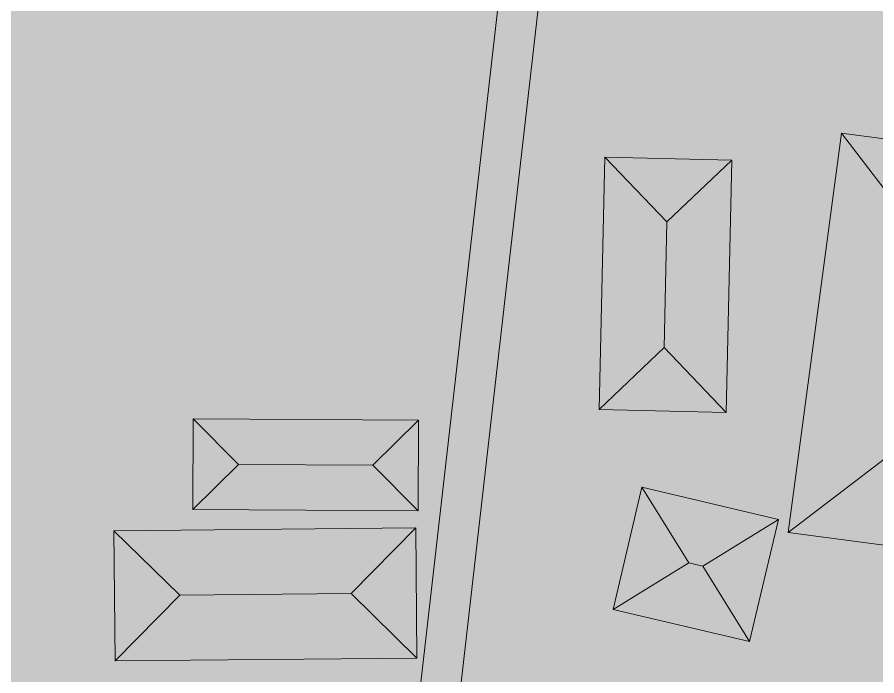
# Model space of a CAD drawing. Header units: metres. Extents: x 305909 to 307171, y 9156037 to 9156671.
# Drawn here: x 306593 to 306657.2, y 9156256.3 to 9156305.6 of the extents above; entities that cross this region are included whole.
import ezdxf

# ---------------------------------------------------------------- set-up
doc = ezdxf.new("R2010")
doc.units = ezdxf.units.M
for name, color, linetype, lineweight, true_color in [('B-BANGUNAN_PERMUKIMAN', 7, 'Continuous', 13, 0xf0cd8c), ('B-BAYANGAN', 7, 'Continuous', 0, 0x76786c), ('J-PERKERASAN_JALAN', 7, 'Continuous', 9, 0x989896)]:
    doc.layers.add(name, color=color, linetype=linetype, lineweight=lineweight, true_color=true_color)
doc.layers.add('G-PERKERASAN', color=7, linetype='Continuous')

msp = doc.modelspace()

# ---------------------------------------------------------------- hatches: boundary and pattern name
at = {"layer": 'B-BANGUNAN_PERMUKIMAN', "true_color": 0xee9467}
h = msp.add_hatch(color=21, dxfattribs=at)
h.dxf.hatch_style = 1
h.paths.add_polyline_path([(306660.07, 9156289.639), (306657.805, 9156272.606), (306650.547, 9156267.052), (306654.516, 9156296.896), (306660.07, 9156289.639)])
at = {"layer": 'B-BANGUNAN_PERMUKIMAN', "true_color": 0xe89064}
h = msp.add_hatch(color=33, dxfattribs=at)
h.dxf.hatch_style = 1
h.paths.add_polyline_path([(306660.07, 9156289.639), (306654.516, 9156296.896), (306654.516, 9156296.897), (306667.328, 9156295.193), (306660.07, 9156289.639)])
at = {"layer": 'B-BANGUNAN_PERMUKIMAN', "true_color": 0xec9366}
h = msp.add_hatch(color=33, dxfattribs=at)
h.dxf.hatch_style = 1
h.paths.add_polyline_path([(306636.864, 9156295.103), (306641.495, 9156290.252), (306641.277, 9156280.861), (306636.425, 9156276.229), (306636.864, 9156295.103)])
at = {"layer": 'B-BANGUNAN_PERMUKIMAN', "true_color": 0xeb9266}
h = msp.add_hatch(color=33, dxfattribs=at)
h.dxf.hatch_style = 1
h.paths.add_polyline_path([(306641.495, 9156290.252), (306636.864, 9156295.103), (306646.347, 9156294.883), (306641.495, 9156290.252)])
at = {"layer": 'B-BANGUNAN_PERMUKIMAN', "true_color": 0xbb7451}
h = msp.add_hatch(color=23, dxfattribs=at)
h.dxf.hatch_style = 1
h.paths.add_polyline_path([(306641.277, 9156280.861), (306641.495, 9156290.252), (306646.347, 9156294.883), (306646.347, 9156294.883), (306645.908, 9156276.009), (306641.277, 9156280.861)])
at = {"layer": 'B-BANGUNAN_PERMUKIMAN', "true_color": 0xbc7551}
h = msp.add_hatch(color=23, dxfattribs=at)
h.dxf.hatch_style = 1
h.paths.add_polyline_path([(306641.277, 9156280.861), (306645.908, 9156276.009), (306645.908, 9156276.009), (306636.425, 9156276.229), (306641.277, 9156280.861)])
at = {"layer": 'B-BANGUNAN_PERMUKIMAN', "true_color": 0xec9366}
h = msp.add_hatch(color=33, dxfattribs=at)
h.dxf.hatch_style = 1
h.paths.add_polyline_path([(306609.487, 9156272.134), (306606.077, 9156268.767), (306606.119, 9156275.544), (306609.487, 9156272.134)])
at = {"layer": 'B-BANGUNAN_PERMUKIMAN', "true_color": 0xeb9266}
h = msp.add_hatch(color=33, dxfattribs=at)
h.dxf.hatch_style = 1
h.paths.add_polyline_path([(306622.947, 9156275.438), (306619.537, 9156272.071), (306609.487, 9156272.134), (306606.119, 9156275.544), (306622.947, 9156275.438)])
at = {"layer": 'B-BANGUNAN_PERMUKIMAN', "true_color": 0xbb7451}
h = msp.add_hatch(color=23, dxfattribs=at)
h.dxf.hatch_style = 1
h.paths.add_polyline_path([(306619.537, 9156272.071), (306622.947, 9156275.438), (306622.904, 9156268.661), (306622.904, 9156268.661), (306619.537, 9156272.071)])
at = {"layer": 'B-BANGUNAN_PERMUKIMAN', "true_color": 0xbc7551}
h = msp.add_hatch(color=23, dxfattribs=at)
h.dxf.hatch_style = 1
h.paths.add_polyline_path([(306609.487, 9156272.134), (306619.537, 9156272.071), (306622.904, 9156268.661), (306606.077, 9156268.767), (306609.487, 9156272.134)])
at = {"layer": 'B-BANGUNAN_PERMUKIMAN', "true_color": 0xbf7753}
h = msp.add_hatch(color=23, dxfattribs=at)
h.dxf.hatch_style = 1
h.paths.add_polyline_path([(306657.805, 9156272.606), (306663.359, 9156265.348), (306650.547, 9156267.052), (306657.805, 9156272.606)])
at = {"layer": 'B-BANGUNAN_PERMUKIMAN', "true_color": 0xf09568}
h = msp.add_hatch(color=21, dxfattribs=at)
h.dxf.hatch_style = 1
h.paths.add_polyline_path([(306639.627, 9156270.432), (306639.627, 9156270.432), (306643.115, 9156264.79), (306637.473, 9156261.301), (306639.627, 9156270.432)])
at = {"layer": 'B-BANGUNAN_PERMUKIMAN', "true_color": 0xe58f63}
h = msp.add_hatch(color=33, dxfattribs=at)
h.dxf.hatch_style = 1
h.paths.add_polyline_path([(306644.181, 9156264.539), (306643.115, 9156264.79), (306639.627, 9156270.432), (306649.823, 9156268.027), (306649.823, 9156268.027), (306644.181, 9156264.539)])
at = {"layer": 'B-BANGUNAN_PERMUKIMAN', "true_color": 0xb7724f}
h = msp.add_hatch(color=35, dxfattribs=at)
h.dxf.hatch_style = 1
h.paths.add_polyline_path([(306644.181, 9156264.539), (306649.823, 9156268.027), (306647.669, 9156258.896), (306644.181, 9156264.539)])
at = {"layer": 'B-BANGUNAN_PERMUKIMAN', "true_color": 0xec9366}
h = msp.add_hatch(color=33, dxfattribs=at)
h.dxf.hatch_style = 1
h.paths.add_polyline_path([(306622.735, 9156267.395), (306622.735, 9156267.395), (306617.916, 9156262.485), (306605.103, 9156262.365), (306600.193, 9156267.183), (306622.735, 9156267.395)])
at = {"layer": 'B-BANGUNAN_PERMUKIMAN', "true_color": 0xeb9266}
h = msp.add_hatch(color=33, dxfattribs=at)
h.dxf.hatch_style = 1
h.paths.add_polyline_path([(306600.193, 9156267.183), (306605.103, 9156262.365), (306600.284, 9156257.455), (306600.193, 9156267.183)])
at = {"layer": 'B-BANGUNAN_PERMUKIMAN', "true_color": 0xbc7551}
h = msp.add_hatch(color=23, dxfattribs=at)
h.dxf.hatch_style = 1
h.paths.add_polyline_path([(306617.916, 9156262.485), (306622.735, 9156267.395), (306622.826, 9156257.666), (306617.916, 9156262.485)])
at = {"layer": 'B-BANGUNAN_PERMUKIMAN', "true_color": 0xc27854}
h = msp.add_hatch(color=23, dxfattribs=at)
h.dxf.hatch_style = 1
h.paths.add_polyline_path([(306637.473, 9156261.301), (306643.115, 9156264.79), (306644.181, 9156264.539), (306647.669, 9156258.896), (306637.473, 9156261.301)])
at = {"layer": 'B-BANGUNAN_PERMUKIMAN', "true_color": 0xbb7451}
h = msp.add_hatch(color=23, dxfattribs=at)
h.dxf.hatch_style = 1
h.paths.add_polyline_path([(306605.103, 9156262.365), (306617.916, 9156262.485), (306622.826, 9156257.666), (306622.826, 9156257.666), (306600.284, 9156257.455), (306605.103, 9156262.365)])
at = {"layer": 'B-BAYANGAN', "true_color": 0x76786c}
h = msp.add_hatch(color=8, dxfattribs=at)
h.dxf.hatch_style = 1
h.paths.add_polyline_path([(306668.078, 9156294.443), (306664.109, 9156264.598), (306651.297, 9156266.302), (306655.266, 9156296.147), (306668.078, 9156294.443)])
h = msp.add_hatch(color=8, dxfattribs=at)
h.dxf.hatch_style = 1
h.paths.add_polyline_path([(306647.097, 9156294.133), (306646.658, 9156275.259), (306637.175, 9156275.479), (306637.614, 9156294.353), (306647.097, 9156294.133)])
h = msp.add_hatch(color=8, dxfattribs=at)
h.dxf.hatch_style = 1
h.paths.add_polyline_path([(306623.697, 9156274.688), (306623.654, 9156267.911), (306606.827, 9156268.017), (306606.869, 9156274.794), (306623.697, 9156274.688)])
h = msp.add_hatch(color=8, dxfattribs=at)
h.dxf.hatch_style = 1
h.paths.add_polyline_path([(306650.573, 9156267.277), (306648.419, 9156258.146), (306638.223, 9156260.551), (306640.376, 9156269.682), (306650.573, 9156267.277)])
h = msp.add_hatch(color=8, dxfattribs=at)
h.dxf.hatch_style = 1
h.paths.add_polyline_path([(306623.576, 9156256.916), (306601.034, 9156256.705), (306600.942, 9156266.433), (306623.485, 9156266.645), (306623.576, 9156256.916)])
at = {"layer": 'G-PERKERASAN', "true_color": 0xe0ded9}
h = msp.add_hatch(color=254, dxfattribs=at)
h.dxf.hatch_style = 1
h.paths.add_polyline_path([(306927.367, 9156200.899), (306914.425, 9156199.401), (306871.946, 9156198.019), (306868.838, 9156144.144), (306843.973, 9156139.654), (306613.966, 9156113.407), (306520.721, 9156109.954), (306490.891, 9156113.339), (306490.891, 9156130.788), (306527.331, 9156127.935), (306527.76, 9156145.94), (306529.801, 9156231.677), (306512.264, 9156228.096), (306490.891, 9156230.233), (306490.891, 9156525.396), (306504.834, 9156523.084), (306572.178, 9156510.306), (306677.166, 9156490.276), (306781.809, 9156471.972), (306833.432, 9156467.309), (306884.355, 9156462.71), (306888.869, 9156462.302), (306927.367, 9156458.335), (306927.367, 9156401.733), (306880.738, 9156410.367), (306872.191, 9156289.958), (306880.063, 9156289.504), (306887.261, 9156399.075), (306927.367, 9156393.311), (306927.367, 9156281.994), (306926.264, 9156282.067), (306926.137, 9156271.641), (306927.367, 9156271.571), (306927.367, 9156261.486), (306927.056, 9156261.509), (306925.118, 9156229.109), (306925.062, 9156229.112), (306925.027, 9156228.301), (306925.75, 9156228.324), (306927.367, 9156240.415), (306927.367, 9156209.547), (306891.749, 9156208.374), (306886.184, 9156208.191), (306882.096, 9156208.056), (306881.637, 9156222), (306879.908, 9156222), (306879.787, 9156200), (306885.632, 9156200.303), (306885.601, 9156199.857), (306906.625, 9156201.392), (306908.7, 9156201.5), (306927.367, 9156203.76), (306927.367, 9156200.899)])
at = {"layer": 'J-PERKERASAN_JALAN', "true_color": 0xa8a8a6}
h = msp.add_hatch(color=253, dxfattribs=at)
h.dxf.hatch_style = 1
h.paths.add_polyline_path([(306644.846, 9156210.245), (306626.618, 9156213.667), (306626.505, 9156213.691), (306626.174, 9156213.794), (306626.172, 9156213.789), (306625.862, 9156213.883), (306625.354, 9156213.968), (306624.838, 9156213.986), (306624.325, 9156213.939), (306623.822, 9156213.825), (306623.337, 9156213.648), (306622.88, 9156213.41), (306622.457, 9156213.116), (306622.075, 9156212.769), (306621.729, 9156212.411), (306621.668, 9156212.351), (306621.539, 9156212.238), (306621.471, 9156212.187), (306607.409, 9156201.912), (306607.349, 9156201.87), (306607.224, 9156201.792), (306607.159, 9156201.757), (306606.505, 9156201.413), (306606.073, 9156201.15), (306605.678, 9156200.835), (306605.326, 9156200.473), (306605.023, 9156200.069), (306604.772, 9156199.631), (306604.579, 9156199.164), (306604.447, 9156198.676), (306604.376, 9156198.176), (306604.37, 9156197.671), (306604.835, 9156188.419), (306604.833, 9156188.296), (306604.711, 9156188.282), (306601.976, 9156188.144), (306601.853, 9156188.146), (306601.839, 9156188.268), (306601.453, 9156195.94), (306601.389, 9156196.479), (306601.253, 9156197.005), (306601.046, 9156197.507), (306600.773, 9156197.977), (306600.44, 9156198.406), (306600.051, 9156198.785), (306599.614, 9156199.108), (306599.138, 9156199.369), (306598.63, 9156199.563), (306598.101, 9156199.687), (306597.561, 9156199.737), (306556.9, 9156200.778), (306556.778, 9156200.789), (306556.773, 9156200.912), (306556.843, 9156203.649), (306556.854, 9156203.772), (306556.977, 9156203.777), (306601.303, 9156202.643), (306601.811, 9156202.662), (306602.313, 9156202.746), (306602.8, 9156202.893), (306603.265, 9156203.1), (306605.437, 9156204.241), (306605.937, 9156204.552), (306619.355, 9156214.356), (306619.871, 9156214.805), (306619.929, 9156214.865), (306620.277, 9156215.277), (306620.566, 9156215.733), (306620.792, 9156216.223), (306620.949, 9156216.74), (306621.036, 9156217.273), (306621.05, 9156217.812), (306620.991, 9156218.349), (306620.86, 9156218.873), (306620.66, 9156219.374), (306620.65, 9156219.397), (306620.581, 9156219.576), (306620.533, 9156219.762), (306620.514, 9156219.87), (306620.144, 9156222.417), (306620.131, 9156222.52), (306620.123, 9156222.729), (306620.127, 9156222.833), (306620.339, 9156226.114), (306620.342, 9156226.174), (306620.808, 9156235.592), (306620.812, 9156235.656), (306620.815, 9156235.688), (306620.821, 9156235.752), (306629.955, 9156315.881), (306629.98, 9156316.402), (306629.937, 9156316.923), (306629.827, 9156317.434), (306629.65, 9156317.926), (306629.412, 9156318.39), (306629.114, 9156318.82), (306628.764, 9156319.207), (306628.365, 9156319.545), (306627.926, 9156319.829), (306627.454, 9156320.052), (306626.957, 9156320.213), (306626.443, 9156320.307), (306562.01, 9156327.803), (306561.978, 9156327.806), (306535.875, 9156330.627), (306535.852, 9156330.629), (306524.104, 9156331.829), (306524.104, 9156335.046), (306536.182, 9156333.812), (306562.328, 9156330.987), (306632.217, 9156322.857), (306632.283, 9156322.849), (306644.846, 9156321.599), (306644.846, 9156318.383), (306637.314, 9156319.133), (306636.796, 9156319.151), (306636.279, 9156319.101), (306635.774, 9156318.986), (306635.288, 9156318.805), (306634.829, 9156318.564), (306634.405, 9156318.265), (306634.024, 9156317.914), (306633.691, 9156317.517), (306633.412, 9156317.079), (306633.192, 9156316.61), (306633.035, 9156316.116), (306632.943, 9156315.606), (306623.818, 9156235.556), (306623.797, 9156235.3), (306623.337, 9156225.995), (306623.336, 9156225.973), (306623.155, 9156223.163), (306623.15, 9156222.745), (306623.188, 9156222.33), (306623.359, 9156221.154), (306623.446, 9156220.723), (306623.58, 9156220.304), (306623.759, 9156219.902), (306624.052, 9156219.333), (306624.347, 9156218.846), (306624.67, 9156218.391), (306625.054, 9156217.928), (306625.502, 9156217.528), (306625.572, 9156217.474), (306625.964, 9156217.209), (306626.384, 9156216.993), (306626.861, 9156216.782), (306627.294, 9156216.619), (306627.742, 9156216.508), (306644.846, 9156213.297), (306644.846, 9156210.245)])

# ---------------------------------------------------------------- linework, layer by layer
at = {"layer": 'B-BANGUNAN_PERMUKIMAN', "color": 27, "lineweight": 9, "true_color": 0x744832}
for p, q in [((306654.516, 9156296.896), (306660.07, 9156289.639)), ((306636.864, 9156295.103), (306641.495, 9156290.252)), ((306646.347, 9156294.883), (306641.495, 9156290.252)), ((306641.277, 9156280.861), (306641.495, 9156290.252)), ((306636.425, 9156276.229), (306641.277, 9156280.861)), ((306645.908, 9156276.009), (306641.277, 9156280.861)), ((306606.119, 9156275.544), (306609.487, 9156272.134)), ((306622.947, 9156275.438), (306619.537, 9156272.071)), ((306606.077, 9156268.767), (306609.487, 9156272.134)), ((306609.487, 9156272.134), (306619.537, 9156272.071)), ((306622.904, 9156268.661), (306619.537, 9156272.071)), ((306650.547, 9156267.052), (306657.805, 9156272.606)), ((306639.627, 9156270.432), (306643.115, 9156264.79)), ((306649.823, 9156268.027), (306644.181, 9156264.539)), ((306600.193, 9156267.183), (306605.103, 9156262.365)), ((306622.735, 9156267.395), (306617.916, 9156262.485)), ((306637.473, 9156261.301), (306643.115, 9156264.79)), ((306644.181, 9156264.539), (306643.115, 9156264.79)), ((306647.669, 9156258.896), (306644.181, 9156264.539)), ((306617.916, 9156262.485), (306605.103, 9156262.365)), ((306622.826, 9156257.666), (306617.916, 9156262.485)), ((306600.284, 9156257.455), (306605.103, 9156262.365))]:
    msp.add_line(p, q, dxfattribs=at)
at = {"layer": 'B-BANGUNAN_PERMUKIMAN', "color": 27, "lineweight": 13, "true_color": 0x744832}
for points in [[(306667.328, 9156295.193), (306663.359, 9156265.348), (306650.547, 9156267.052), (306654.516, 9156296.897), (306667.328, 9156295.193)], [(306646.347, 9156294.883), (306645.908, 9156276.009), (306636.425, 9156276.229), (306636.864, 9156295.103), (306646.347, 9156294.883)], [(306622.947, 9156275.438), (306622.904, 9156268.661), (306606.077, 9156268.767), (306606.119, 9156275.544), (306622.947, 9156275.438)], [(306649.823, 9156268.027), (306647.669, 9156258.896), (306637.473, 9156261.301), (306639.626, 9156270.432), (306649.823, 9156268.027)], [(306622.826, 9156257.666), (306600.284, 9156257.455), (306600.192, 9156267.183), (306622.735, 9156267.395), (306622.826, 9156257.666)]]:
    msp.add_lwpolyline(points, close=True, dxfattribs=at)
at = {"layer": 'J-PERKERASAN_JALAN', "color": 8, "lineweight": 13, "true_color": 0x787876}
for points in [[(306620.821, 9156235.752), (306629.955, 9156315.881), (306629.98, 9156316.402), (306629.937, 9156316.923), (306629.827, 9156317.434), (306629.65, 9156317.926), (306629.412, 9156318.39), (306629.114, 9156318.82), (306628.764, 9156319.207), (306628.365, 9156319.545), (306627.926, 9156319.829), (306627.454, 9156320.052), (306626.957, 9156320.213), (306626.443, 9156320.307), (306562.01, 9156327.803)], [(306663.963, 9156316.789), (306650.646, 9156317.806), (306650.624, 9156317.808), (306650.61, 9156317.809), (306650.587, 9156317.811), (306637.314, 9156319.133), (306636.796, 9156319.151), (306636.279, 9156319.101), (306635.774, 9156318.986), (306635.288, 9156318.805), (306634.829, 9156318.564), (306634.405, 9156318.265), (306634.024, 9156317.914), (306633.691, 9156317.517), (306633.412, 9156317.079), (306633.192, 9156316.61), (306633.035, 9156316.116), (306632.943, 9156315.606), (306623.818, 9156235.556)]]:
    msp.add_lwpolyline(points, dxfattribs=at)

doc.saveas('drawing.dxf')
